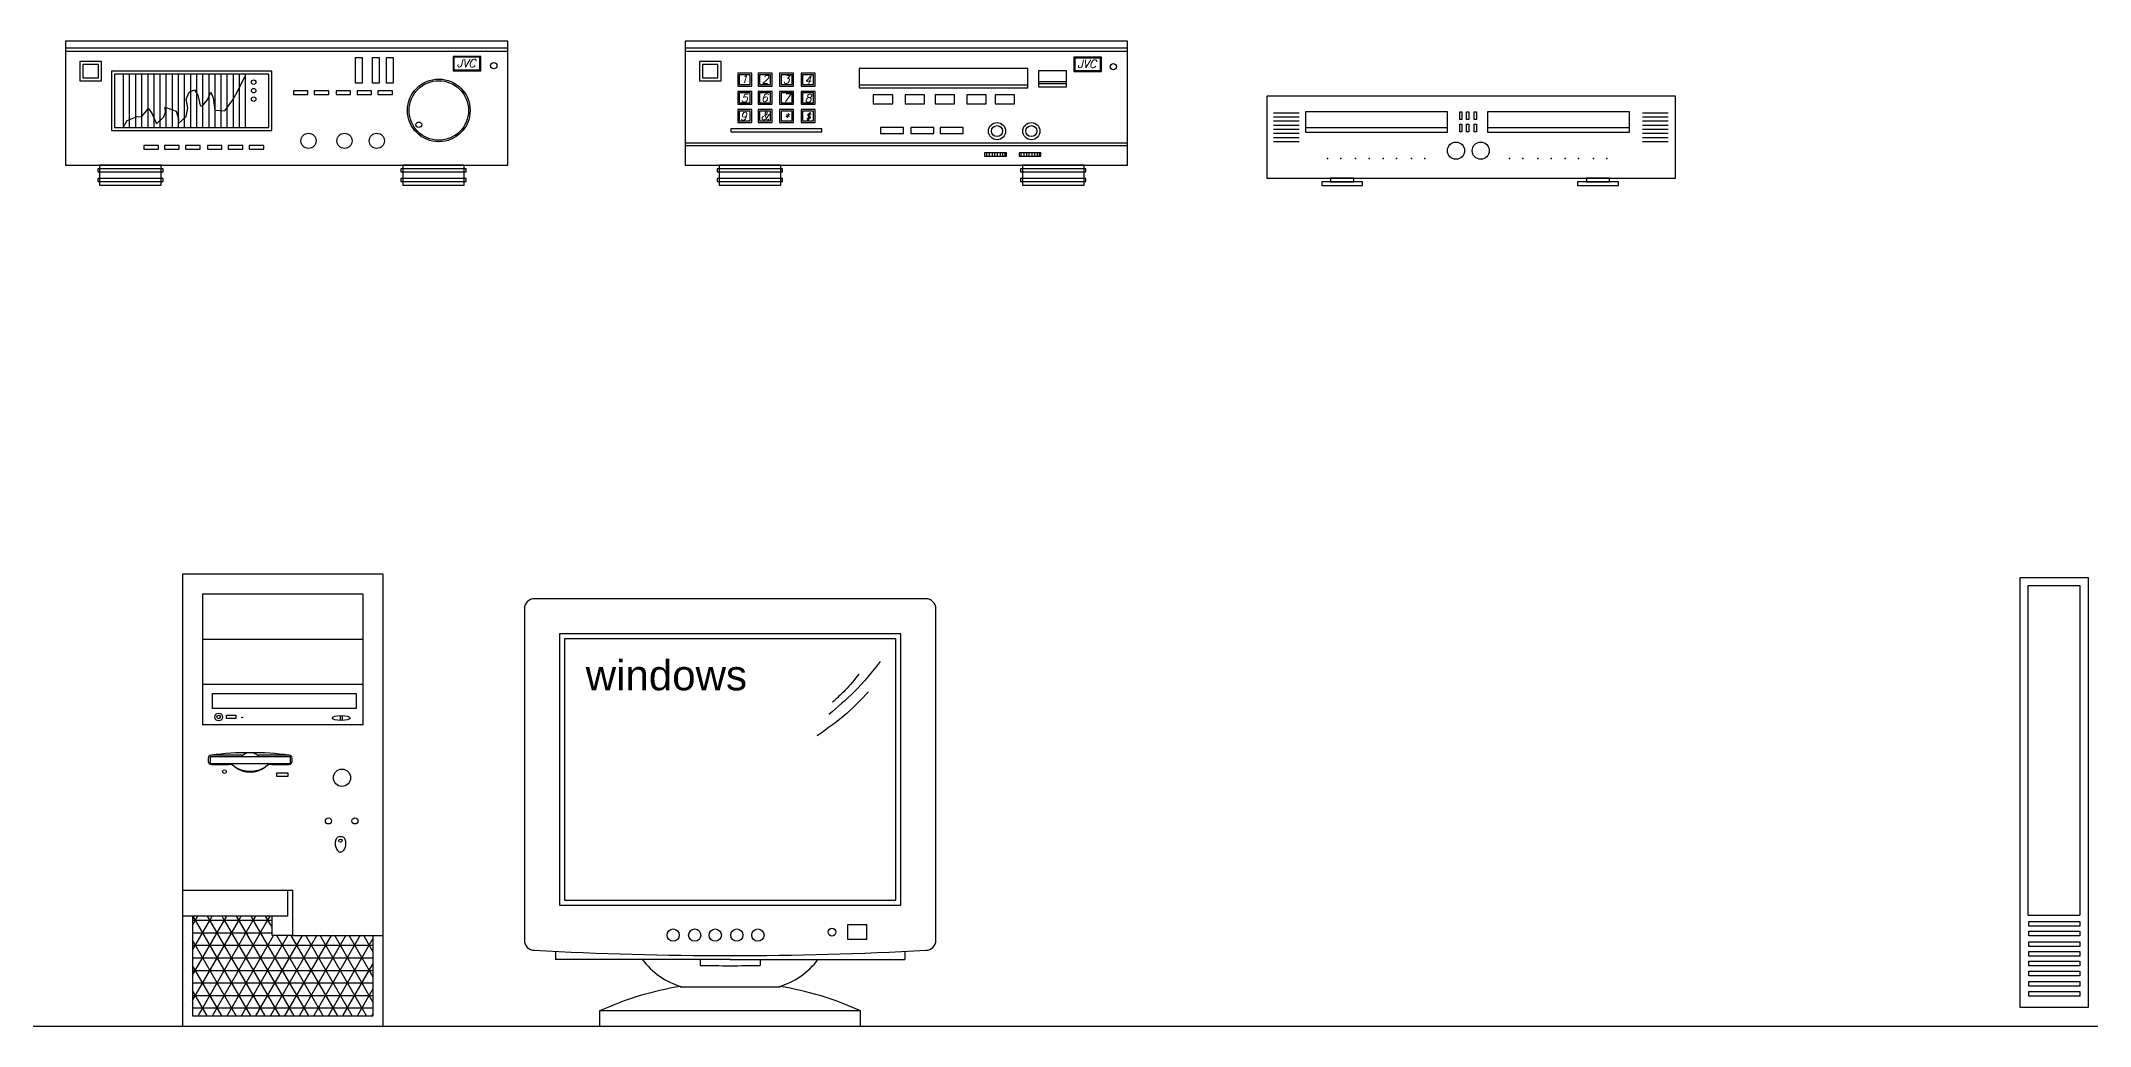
# Model space of a CAD drawing. Header units: millimetres. Extents: x 4513 to 24862, y 3359 to 11488.
# Drawn here: x 20847 to 22888, y 8380 to 9361 of the extents above; entities that cross this region are included whole.
import ezdxf

# ---------------------------------------------------------------- set-up
doc = ezdxf.new("R2010")
doc.units = ezdxf.units.MM
doc.layers.add('dwgmodels.com', color=169, linetype='Continuous')
doc.styles.add('SCRIPTC', font='scriptc_.ttf')
doc.styles.get("Standard").update_dxf_attribs({"font": 'arial.ttf'})

msp = doc.modelspace()

# ---------------------------------------------------------------- hatches: boundary and pattern name
h = msp.add_hatch()
h.set_pattern_fill('NET3', color=256, scale=100, style=0)
h.set_pattern_definition([(0, (-39909.736, 4160.657), (0, 12.5), []), (60, (-39909.736, 4160.657), (-10.8253175, 6.25), []), (120, (-39909.736, 4160.657), (-10.8253175, -6.25), [])])
edge = h.paths.add_edge_path()
edge.add_line((20998.3, 8489.7), (21077.2, 8489.7))
edge.add_line((21077.2, 8489.7), (21077.2, 8470.2))
edge.add_line((21077.2, 8470.2), (21177.9, 8470.2))
edge.add_line((20997.9, 8489.7), (20997.9, 8390.2))
edge.add_line((20997.9, 8390.2), (21177.9, 8390.2))
edge.add_line((21177.9, 8390.2), (21177.9, 8470.2))

# ---------------------------------------------------------------- linework, layer by layer
for p, q in [((20871.3, 9360.9), (20871.3, 9237.3)), ((21311.9, 9360.9), (20871.3, 9360.9)), ((20871.3, 9354.1), (21312.1, 9354.1)), ((20871.3, 9350.8), (21312.1, 9350.8)), ((21311.9, 9237.3), (21311.9, 9360.9)), ((21488.5, 9354.1), (21929.3, 9354.1)), ((21488.5, 9350.8), (21929.3, 9350.8)), ((21929.1, 9360.9), (21488.6, 9360.9)), ((21488.6, 9360.9), (21488.6, 9237.3)), ((21929.1, 9237.3), (21929.1, 9360.9)), ((20907.1, 9340.6), (20885.5, 9340.6)), ((20885.5, 9340.6), (20885.5, 9321.2)), ((20904.1, 9337.6), (20888.6, 9337.6)), ((20888.6, 9337.6), (20888.6, 9324.3)), ((20904.1, 9324.3), (20904.1, 9337.6)), ((20907.1, 9321.2), (20907.1, 9340.6)), ((20917, 9330.8), (20917, 9271.7)), ((21076.9, 9330.8), (20917, 9330.8)), ((21076.9, 9271.7), (21076.9, 9330.8)), ((21160.1, 9344.6), (21166.7, 9344.6)), ((21160.1, 9319.1), (21160.1, 9344.6)), ((21166.7, 9344.6), (21166.7, 9319.1)), ((21177.1, 9344.6), (21183.7, 9344.6)), ((21177.1, 9319.1), (21177.1, 9344.6)), ((21183.7, 9344.6), (21183.7, 9319.1)), ((21191.2, 9344.6), (21197.8, 9344.6)), ((21191.2, 9319.1), (21191.2, 9344.6)), ((21197.8, 9344.6), (21197.8, 9319.1)), ((21285, 9345.4), (21257.5, 9345.4)), ((21257.5, 9345.4), (21257.5, 9331.3)), ((21257.5, 9331.3), (21285, 9331.3)), ((21283.9, 9344.7), (21258.3, 9344.7)), ((21258.3, 9344.7), (21258.3, 9332.2)), ((21258.3, 9332.2), (21283.9, 9332.2)), ((21283.9, 9332.2), (21283.9, 9344.7)), ((21285, 9331.3), (21285, 9345.4)), ((21524.4, 9340.6), (21502.8, 9340.6)), ((21502.8, 9340.6), (21502.8, 9321.2)), ((21521.3, 9337.6), (21505.8, 9337.6)), ((21505.8, 9337.6), (21505.8, 9324.3)), ((21521.3, 9324.3), (21521.3, 9337.6)), ((21524.4, 9321.2), (21524.4, 9340.6)), ((21554.9, 9329), (21541, 9329)), ((21541, 9329), (21541, 9316.1)), ((21554.9, 9316.1), (21554.9, 9329)), ((21575.2, 9329), (21561.3, 9329)), ((21561.3, 9329), (21561.3, 9316.1)), ((21575.2, 9316.1), (21575.2, 9329)), ((21596.6, 9329), (21582.7, 9329)), ((21582.7, 9329), (21582.7, 9316.1)), ((21596.6, 9316.1), (21596.6, 9329)), ((21618, 9329), (21604.1, 9329)), ((21604.1, 9329), (21604.1, 9316.1)), ((21618, 9316.1), (21618, 9329)), ((21830, 9333.4), (21661.9, 9333.4)), ((21661.9, 9333.4), (21661.9, 9314.2)), ((21830, 9314.2), (21830, 9333.4)), ((21868.5, 9331.3), (21840.7, 9331.3)), ((21840.7, 9331.3), (21840.7, 9315.2)), ((21868.5, 9315.2), (21868.5, 9331.3)), ((21903.3, 9344.7), (21875.7, 9344.7)), ((21875.7, 9344.7), (21875.7, 9330.6)), ((21875.7, 9330.6), (21903.3, 9330.6)), ((21902.2, 9344), (21876.6, 9344)), ((21876.6, 9344), (21876.6, 9331.5)), ((21876.6, 9331.5), (21902.2, 9331.5)), ((21902.2, 9331.5), (21902.2, 9344)), ((21903.3, 9330.6), (21903.3, 9344.7)), ((20885.5, 9321.2), (20907.1, 9321.2)), ((20888.6, 9324.3), (20904.1, 9324.3)), ((20920.1, 9327.8), (20920.1, 9274.7)), ((21073.9, 9327.8), (20920.1, 9327.8)), ((20928.8, 9327.8), (20928.8, 9274.7)), ((20934.9, 9327.8), (20934.9, 9274.7)), ((20941, 9327.8), (20941, 9274.7)), ((20947.1, 9327.8), (20947.1, 9274.7)), ((20953.2, 9327.8), (20953.2, 9274.7)), ((20959.2, 9327.8), (20959.2, 9274.7)), ((20965.3, 9327.8), (20965.3, 9274.7)), ((20971.4, 9327.8), (20971.4, 9274.7)), ((20977.5, 9327.8), (20977.5, 9274.7)), ((20983.6, 9327.8), (20983.6, 9274.7)), ((20989.6, 9327.8), (20989.6, 9274.7)), ((20991.4, 9303), (20994.5, 9310.1)), ((20994.5, 9310.1), (20999.8, 9312.4)), ((20995.7, 9327.8), (20995.7, 9274.7)), ((20999.8, 9312.4), (21003.3, 9307)), ((21001.8, 9327.8), (21001.8, 9274.7)), ((21007.9, 9327.8), (21007.9, 9274.7)), ((21012.7, 9302.2), (21016.2, 9310.1)), ((21014, 9327.8), (21014, 9274.7)), ((21016.2, 9310.1), (21018.4, 9304.4)), ((21020, 9327.8), (21020, 9274.7)), ((21026.1, 9327.8), (21026.1, 9274.7)), ((21032.2, 9327.8), (21032.2, 9274.7)), ((21038, 9302.2), (21042.8, 9310.6)), ((21038.3, 9327.8), (21038.3, 9274.7)), ((21042.8, 9310.6), (21049.9, 9325.7)), ((21044.4, 9327.8), (21044.4, 9274.7)), ((21050.4, 9327.8), (21050.4, 9274.7)), ((21073.9, 9274.7), (21073.9, 9327.8)), ((21112.8, 9311.2), (21098.3, 9311.2)), ((21098.3, 9311.2), (21098.3, 9307.6)), ((21098.3, 9307.6), (21112.8, 9307.6)), ((21112.8, 9307.6), (21112.8, 9311.2)), ((21133.6, 9311.2), (21119.1, 9311.2)), ((21119.1, 9311.2), (21119.1, 9307.6)), ((21119.1, 9307.6), (21133.6, 9307.6)), ((21133.6, 9307.6), (21133.6, 9311.2)), ((21155.3, 9311.2), (21140.8, 9311.2)), ((21140.8, 9311.2), (21140.8, 9307.6)), ((21140.8, 9307.6), (21155.3, 9307.6)), ((21155.3, 9307.6), (21155.3, 9311.2)), ((21166.7, 9319.1), (21160.1, 9319.1)), ((21176.2, 9311.2), (21161.7, 9311.2)), ((21161.7, 9311.2), (21161.7, 9307.6)), ((21161.7, 9307.6), (21176.2, 9307.6)), ((21176.2, 9307.6), (21176.2, 9311.2)), ((21183.7, 9319.1), (21177.1, 9319.1)), ((21197, 9311.2), (21182.5, 9311.2)), ((21182.5, 9311.2), (21182.5, 9307.6)), ((21182.5, 9307.6), (21197, 9307.6)), ((21197.8, 9319.1), (21191.2, 9319.1)), ((21197, 9307.6), (21197, 9311.2)), ((21502.8, 9321.2), (21524.4, 9321.2)), ((21505.8, 9324.3), (21521.3, 9324.3)), ((21541, 9316.1), (21554.9, 9316.1)), ((21554.9, 9310.8), (21541, 9310.8)), ((21541, 9310.8), (21541, 9298)), ((21553.4, 9327.4), (21542.5, 9327.4)), ((21542.5, 9327.4), (21542.5, 9317.7)), ((21542.5, 9317.7), (21553.4, 9317.7)), ((21553.4, 9309.3), (21542.5, 9309.3)), ((21542.5, 9309.3), (21542.5, 9299.5)), ((21553.4, 9317.7), (21553.4, 9327.4)), ((21553.4, 9299.5), (21553.4, 9309.3)), ((21554.9, 9298), (21554.9, 9310.8)), ((21561.3, 9316.1), (21575.2, 9316.1)), ((21575.2, 9310.8), (21561.3, 9310.8)), ((21561.3, 9310.8), (21561.3, 9298)), ((21573.7, 9327.4), (21562.8, 9327.4)), ((21562.8, 9327.4), (21562.8, 9317.7)), ((21562.8, 9317.7), (21573.7, 9317.7)), ((21573.7, 9309.3), (21562.8, 9309.3)), ((21562.8, 9309.3), (21562.8, 9299.5)), ((21573.7, 9317.7), (21573.7, 9327.4)), ((21573.7, 9299.5), (21573.7, 9309.3)), ((21575.2, 9298), (21575.2, 9310.8)), ((21582.7, 9316.1), (21596.6, 9316.1)), ((21582.7, 9310.8), (21582.7, 9298)), ((21596.6, 9310.8), (21582.7, 9310.8)), ((21595.1, 9327.4), (21584.2, 9327.4)), ((21584.2, 9327.4), (21584.2, 9317.7)), ((21584.2, 9317.7), (21595.1, 9317.7)), ((21584.2, 9309.3), (21584.2, 9299.5)), ((21595.1, 9309.3), (21584.2, 9309.3)), ((21595.1, 9317.7), (21595.1, 9327.4)), ((21595.1, 9299.5), (21595.1, 9309.3)), ((21596.6, 9298), (21596.6, 9310.8)), ((21604.1, 9316.1), (21618, 9316.1)), ((21618, 9310.8), (21604.1, 9310.8)), ((21604.1, 9310.8), (21604.1, 9298)), ((21616.5, 9327.4), (21605.6, 9327.4)), ((21605.6, 9327.4), (21605.6, 9317.7)), ((21605.6, 9317.7), (21616.5, 9317.7)), ((21616.5, 9309.3), (21605.6, 9309.3)), ((21605.6, 9309.3), (21605.6, 9299.5)), ((21616.5, 9317.7), (21616.5, 9327.4)), ((21616.5, 9299.5), (21616.5, 9309.3)), ((21618, 9298), (21618, 9310.8)), ((21661.9, 9317.4), (21830, 9317.4)), ((21661.9, 9314.2), (21830, 9314.2)), ((21840.7, 9320.6), (21868.5, 9320.6)), ((21840.7, 9318.5), (21868.5, 9318.5)), ((21840.7, 9315.2), (21868.5, 9315.2)), ((20947, 9285.3), (20954.1, 9293.7)), ((20954.1, 9293.7), (20957.6, 9288.4)), ((20957.6, 9288.4), (20962.1, 9278.6)), ((20969.2, 9285.3), (20971, 9290.2)), ((20971, 9290.2), (20970.5, 9295.1)), ((20970.5, 9295.1), (20981.6, 9291.1)), ((20981.6, 9291.1), (20983.8, 9283.5)), ((20993.1, 9294.2), (20991.4, 9303)), ((20991.4, 9285.7), (20993.1, 9294.2)), ((21003.3, 9307), (21005.6, 9296.8)), ((21005.6, 9296.8), (21007.3, 9295.9)), ((21007.3, 9295.9), (21012.7, 9302.2)), ((21018.4, 9304.4), (21020.2, 9292)), ((21020.2, 9292), (21030, 9291.5)), ((21030, 9291.5), (21038, 9302.2)), ((21541, 9298), (21554.9, 9298)), ((21554.9, 9292.6), (21541, 9292.6)), ((21541, 9292.6), (21541, 9279.8)), ((21542.5, 9299.5), (21553.4, 9299.5)), ((21553.4, 9291.1), (21542.5, 9291.1)), ((21542.5, 9291.1), (21542.5, 9281.3)), ((21553.4, 9281.3), (21553.4, 9291.1)), ((21554.9, 9279.8), (21554.9, 9292.6)), ((21561.3, 9298), (21575.2, 9298)), ((21575.2, 9292.6), (21561.3, 9292.6)), ((21561.3, 9292.6), (21561.3, 9279.8)), ((21562.8, 9299.5), (21573.7, 9299.5)), ((21573.7, 9291.1), (21562.8, 9291.1)), ((21562.8, 9291.1), (21562.8, 9281.3)), ((21573.7, 9281.3), (21573.7, 9291.1)), ((21575.2, 9279.8), (21575.2, 9292.6)), ((21582.7, 9298), (21596.6, 9298)), ((21582.7, 9292.6), (21582.7, 9279.8)), ((21596.6, 9292.6), (21582.7, 9292.6)), ((21584.2, 9299.5), (21595.1, 9299.5)), ((21584.2, 9291.1), (21584.2, 9281.3)), ((21595.1, 9291.1), (21584.2, 9291.1)), ((21595.1, 9281.3), (21595.1, 9291.1)), ((21596.6, 9279.8), (21596.6, 9292.6)), ((21604.1, 9298), (21618, 9298)), ((21618, 9292.6), (21604.1, 9292.6)), ((21604.1, 9292.6), (21604.1, 9279.8)), ((21605.6, 9299.5), (21616.5, 9299.5)), ((21616.5, 9291.1), (21605.6, 9291.1)), ((21605.6, 9291.1), (21605.6, 9281.3)), ((21616.5, 9281.3), (21616.5, 9291.1)), ((21618, 9279.8), (21618, 9292.6)), ((21695.3, 9307.3), (21676, 9307.3)), ((21676, 9307.3), (21676, 9298.5)), ((21676, 9298.5), (21695.3, 9298.5)), ((21695.3, 9298.5), (21695.3, 9307.3)), ((21727, 9307.3), (21707.6, 9307.3)), ((21707.6, 9307.3), (21707.6, 9298.5)), ((21707.6, 9298.5), (21727, 9298.5)), ((21727, 9298.5), (21727, 9307.3)), ((21756.9, 9307.3), (21737.5, 9307.3)), ((21737.5, 9307.3), (21737.5, 9298.5)), ((21737.5, 9298.5), (21756.9, 9298.5)), ((21756.9, 9298.5), (21756.9, 9307.3)), ((21788.6, 9307.3), (21769.2, 9307.3)), ((21769.2, 9307.3), (21769.2, 9298.5)), ((21769.2, 9298.5), (21788.6, 9298.5)), ((21788.6, 9298.5), (21788.6, 9307.3)), ((21816.7, 9307.3), (21797.4, 9307.3)), ((21797.4, 9307.3), (21797.4, 9298.5)), ((21797.4, 9298.5), (21816.7, 9298.5)), ((21816.7, 9298.5), (21816.7, 9307.3)), ((22074.5, 9289.5), (22100.1, 9289.5)), ((22442.1, 9289.5), (22467.7, 9289.5)), ((20917, 9271.7), (21076.9, 9271.7)), ((20920.1, 9274.7), (21073.9, 9274.7)), ((20928.8, 9274.7), (20932.8, 9281.8)), ((20932.8, 9281.8), (20942.6, 9285.7)), ((20942.6, 9285.7), (20947, 9285.3)), ((20962.1, 9278.6), (20969.2, 9285.3)), ((20983.4, 9278.6), (20991.4, 9285.7)), ((20983.8, 9283.5), (20983.4, 9278.6)), ((21534.1, 9273.6), (21534.1, 9270.5)), ((21624.8, 9273.6), (21534.1, 9273.6)), ((21534.1, 9270.5), (21624.8, 9270.5)), ((21541, 9279.8), (21554.9, 9279.8)), ((21542.5, 9281.3), (21553.4, 9281.3)), ((21561.3, 9279.8), (21575.2, 9279.8)), ((21562.8, 9281.3), (21573.7, 9281.3)), ((21582.7, 9279.8), (21596.6, 9279.8)), ((21584.2, 9281.3), (21595.1, 9281.3)), ((21604.1, 9279.8), (21618, 9279.8)), ((21605.6, 9281.3), (21616.5, 9281.3)), ((21624.8, 9270.5), (21624.8, 9273.6)), ((21706.2, 9274.9), (21683.3, 9274.9)), ((21683.3, 9274.9), (21683.3, 9268.9)), ((21683.3, 9268.9), (21706.2, 9268.9)), ((21706.2, 9268.9), (21706.2, 9274.9)), ((21736.4, 9274.9), (21713.5, 9274.9)), ((21713.5, 9274.9), (21713.5, 9268.9)), ((21713.5, 9268.9), (21736.4, 9268.9)), ((21736.4, 9268.9), (21736.4, 9274.9)), ((21765.4, 9274.9), (21742.5, 9274.9)), ((21742.5, 9274.9), (21742.5, 9268.9)), ((21742.5, 9268.9), (21765.4, 9268.9)), ((21765.4, 9268.9), (21765.4, 9274.9)), ((22074.5, 9285.4), (22100.1, 9285.4)), ((22074.5, 9281.3), (22100.1, 9281.3)), ((22074.5, 9277.2), (22100.1, 9277.2)), ((22074.5, 9273.2), (22100.1, 9273.2)), ((22074.5, 9269.1), (22100.1, 9269.1)), ((22106.8, 9274.7), (22247.7, 9274.7)), ((22288.1, 9274.7), (22429, 9274.7)), ((22442.1, 9285.4), (22467.7, 9285.4)), ((22442.1, 9281.3), (22467.7, 9281.3)), ((22442.1, 9277.2), (22467.7, 9277.2)), ((22442.1, 9273.2), (22467.7, 9273.2)), ((22442.1, 9269.1), (22467.7, 9269.1)), ((20963.8, 9256.9), (20949.3, 9256.9)), ((20949.3, 9256.9), (20949.3, 9253.3)), ((20949.3, 9253.3), (20963.8, 9253.3)), ((20963.8, 9253.3), (20963.8, 9256.9)), ((20984.6, 9256.9), (20970.1, 9256.9)), ((20970.1, 9256.9), (20970.1, 9253.3)), ((20970.1, 9253.3), (20984.6, 9253.3)), ((20984.6, 9253.3), (20984.6, 9256.9)), ((21005.5, 9256.9), (20991, 9256.9)), ((20991, 9256.9), (20991, 9253.3)), ((20991, 9253.3), (21005.5, 9253.3)), ((21005.5, 9253.3), (21005.5, 9256.9)), ((21027.2, 9256.9), (21012.7, 9256.9)), ((21012.7, 9256.9), (21012.7, 9253.3)), ((21012.7, 9253.3), (21027.2, 9253.3)), ((21027.2, 9253.3), (21027.2, 9256.9)), ((21048, 9256.9), (21033.5, 9256.9)), ((21033.5, 9256.9), (21033.5, 9253.3)), ((21033.5, 9253.3), (21048, 9253.3)), ((21048, 9253.3), (21048, 9256.9)), ((21068.9, 9256.9), (21054.4, 9256.9)), ((21054.4, 9256.9), (21054.4, 9253.3)), ((21054.4, 9253.3), (21068.9, 9253.3)), ((21068.9, 9253.3), (21068.9, 9256.9)), ((21488.3, 9259.4), (21929, 9259.4)), ((21488.3, 9257), (21929, 9257)), ((21808.6, 9249.5), (21786.9, 9249.5)), ((21786.9, 9249.5), (21786.9, 9246.3)), ((21786.9, 9246.3), (21808.6, 9246.3)), ((21788.7, 9249.5), (21788.7, 9246.3)), ((21791.5, 9249.5), (21791.5, 9246.3)), ((21794.3, 9249.5), (21794.3, 9246.3)), ((21796.7, 9249.5), (21796.7, 9246.3)), ((21799.5, 9249.5), (21799.5, 9246.3)), ((21802.3, 9249.5), (21802.3, 9246.3)), ((21804.8, 9249.5), (21804.8, 9246.3)), ((21806.9, 9249.5), (21806.9, 9246.3)), ((21808.6, 9246.3), (21808.6, 9249.5)), ((21842.9, 9249.5), (21821.2, 9249.5)), ((21821.2, 9249.5), (21821.2, 9246.3)), ((21821.2, 9246.3), (21842.9, 9246.3)), ((21823, 9249.5), (21823, 9246.3)), ((21825.8, 9249.5), (21825.8, 9246.3)), ((21828.6, 9249.5), (21828.6, 9246.3)), ((21831, 9249.5), (21831, 9246.3)), ((21833.8, 9249.5), (21833.8, 9246.3)), ((21836.6, 9249.5), (21836.6, 9246.3)), ((21839.1, 9249.5), (21839.1, 9246.3)), ((21841.2, 9249.5), (21841.2, 9246.3)), ((21842.9, 9246.3), (21842.9, 9249.5)), ((22074.5, 9265), (22100.1, 9265)), ((22074.5, 9261), (22100.1, 9261)), ((22442.1, 9265), (22467.7, 9265)), ((22442.1, 9261), (22467.7, 9261)), ((20871.3, 9237.3), (21311.9, 9237.3)), ((20903.4, 9233.5), (20903.4, 9230.7)), ((20968.5, 9233.5), (20903.4, 9233.5)), ((20903.4, 9230.7), (20968.5, 9230.7)), ((20966.6, 9237.3), (20905.3, 9237.3)), ((20905.3, 9237.3), (20905.3, 9217.5)), ((20966.6, 9217.5), (20966.6, 9237.3)), ((20968.5, 9230.7), (20968.5, 9233.5)), ((21270.5, 9233.5), (21205.4, 9233.5)), ((21205.4, 9233.5), (21205.4, 9230.7)), ((21205.4, 9230.7), (21270.5, 9230.7)), ((21268.6, 9237.3), (21207.3, 9237.3)), ((21207.3, 9237.3), (21207.3, 9217.5)), ((21268.6, 9217.5), (21268.6, 9237.3)), ((21270.5, 9230.7), (21270.5, 9233.5)), ((21488.6, 9237.3), (21929.1, 9237.3)), ((21585.7, 9233.5), (21520.6, 9233.5)), ((21520.6, 9233.5), (21520.6, 9230.7)), ((21520.6, 9230.7), (21585.7, 9230.7)), ((21522.5, 9237.3), (21522.5, 9217.5)), ((21583.9, 9237.3), (21522.5, 9237.3)), ((21583.9, 9217.5), (21583.9, 9237.3)), ((21585.7, 9230.7), (21585.7, 9233.5)), ((21887.8, 9233.5), (21822.6, 9233.5)), ((21822.6, 9233.5), (21822.6, 9230.7)), ((21822.6, 9230.7), (21887.8, 9230.7)), ((21824.5, 9237.3), (21824.5, 9217.5)), ((21885.9, 9237.3), (21824.5, 9237.3)), ((21885.9, 9217.5), (21885.9, 9237.3)), ((21887.8, 9230.7), (21887.8, 9233.5)), ((20903.4, 9224.1), (20903.4, 9221.2)), ((20968.5, 9224.1), (20903.4, 9224.1)), ((20903.4, 9221.2), (20968.5, 9221.2)), ((20905.3, 9217.5), (20966.6, 9217.5)), ((20968.5, 9221.2), (20968.5, 9224.1)), ((21270.5, 9224.1), (21205.4, 9224.1)), ((21205.4, 9224.1), (21205.4, 9221.2)), ((21205.4, 9221.2), (21270.5, 9221.2)), ((21207.3, 9217.5), (21268.6, 9217.5)), ((21270.5, 9221.2), (21270.5, 9224.1)), ((21585.7, 9224.1), (21520.6, 9224.1)), ((21520.6, 9224.1), (21520.6, 9221.2)), ((21520.6, 9221.2), (21585.7, 9221.2)), ((21522.5, 9217.5), (21583.9, 9217.5)), ((21585.7, 9221.2), (21585.7, 9224.1)), ((21887.8, 9224.1), (21822.6, 9224.1)), ((21822.6, 9224.1), (21822.6, 9221.2)), ((21822.6, 9221.2), (21887.8, 9221.2)), ((21824.5, 9217.5), (21885.9, 9217.5)), ((21887.8, 9221.2), (21887.8, 9224.1)), ((22818.4, 8398.5), (22818.4, 8826.8)), ((22818.4, 8826.8), (22886.1, 8826.8)), ((22826.5, 8818.7), (22878, 8818.7)), ((22826.5, 8490.7), (22826.5, 8818.7)), ((22878, 8818.7), (22878, 8490.7)), ((22886.1, 8826.8), (22886.1, 8398.5)), ((21167.9, 8810.2), (21007.9, 8810.2)), ((21007.9, 8810.2), (21007.9, 8680.2)), ((21167.9, 8680.2), (21167.9, 8810.2)), ((21167.9, 8765.2), (21007.9, 8765.2)), ((21167.9, 8720.2), (21007.9, 8720.2)), ((21167.9, 8680.2), (21007.9, 8680.2)), ((21145, 8689.3), (21145, 8684.5)), ((21147, 8689.3), (21147, 8684.5)), ((21013.5, 8646.9), (21013.5, 8643.7)), ((21047, 8649.9), (21016.5, 8649.9)), ((21016.5, 8640.7), (21033.6, 8640.7)), ((21094.1, 8649.9), (21063.5, 8649.9)), ((21076.9, 8640.7), (21094.1, 8640.7)), ((21097.1, 8643.7), (21097.1, 8646.9)), ((21097.9, 8515.2), (20987.9, 8515.2)), ((21092.6, 8515.2), (21092.6, 8489.7)), ((21097.9, 8470.2), (21097.9, 8515.2)), ((21092.6, 8489.7), (20987.9, 8489.7)), ((21077.2, 8470.2), (21077.2, 8489.7)), ((22826.5, 8490.7), (22878, 8490.7)), ((22827.1, 8479.7), (22827.1, 8484.4)), ((22827.1, 8484.4), (22878, 8484.4)), ((22878, 8479.7), (22827.1, 8479.7)), ((22827.1, 8470), (22827.1, 8474.7)), ((22827.1, 8474.7), (22878, 8474.7)), ((22878, 8484.4), (22878, 8479.7)), ((22878, 8474.7), (22878, 8470)), ((21097.9, 8470.2), (21077.2, 8470.2)), ((21097.9, 8470.2), (21187.9, 8470.2)), ((21359.5, 8454.6), (21359.5, 8446.6)), ((21707.3, 8454.6), (21707.3, 8446.6)), ((22878, 8470), (22827.1, 8470)), ((22827.1, 8459.5), (22827.1, 8464.2)), ((22827.1, 8464.2), (22878, 8464.2)), ((22878, 8459.5), (22827.1, 8459.5)), ((22827.1, 8449.8), (22827.1, 8454.5)), ((22827.1, 8454.5), (22878, 8454.5)), ((22878, 8464.2), (22878, 8459.5)), ((22878, 8454.5), (22878, 8449.8)), ((21533.4, 8446.6), (21359.5, 8446.6)), ((21503.4, 8446.6), (21503.4, 8440.4)), ((21533.4, 8446.6), (21707.3, 8446.6)), ((21563.4, 8446.6), (21563.4, 8440.4)), ((22878, 8449.8), (22827.1, 8449.8)), ((22827.1, 8440), (22827.1, 8444.7)), ((22827.1, 8444.7), (22878, 8444.7)), ((22878, 8440), (22827.1, 8440)), ((22827.1, 8430.3), (22827.1, 8435)), ((22827.1, 8435), (22878, 8435)), ((22878, 8430.3), (22827.1, 8430.3)), ((22878, 8444.7), (22878, 8440)), ((22878, 8435), (22878, 8430.3)), ((21483.7, 8419.4), (21583.1, 8419.4)), ((22827.1, 8419.8), (22827.1, 8424.5)), ((22827.1, 8424.5), (22878, 8424.5)), ((22878, 8419.8), (22827.1, 8419.8)), ((22827.1, 8410.1), (22827.1, 8414.7)), ((22827.1, 8414.7), (22878, 8414.7)), ((22878, 8410.1), (22827.1, 8410.1)), ((22878, 8424.5), (22878, 8419.8)), ((22878, 8414.7), (22878, 8410.1)), ((22886.1, 8398.5), (22818.4, 8398.5))]:
    msp.add_line(p, q)
for points in [[(22068, 9224.5), (22475.1, 9224.5), (22475.1, 9306), (22068, 9306)], [(22106.8, 9290.9), (22247.7, 9290.9), (22247.7, 9269.7), (22106.8, 9269.7)], [(22260.2, 9290.5), (22262.4, 9290.5), (22262.4, 9282.8), (22260.2, 9282.8)], [(22267, 9290.5), (22269.2, 9290.5), (22269.2, 9282.8), (22267, 9282.8)], [(22274.7, 9290.5), (22276.9, 9290.5), (22276.9, 9282.8), (22274.7, 9282.8)], [(22288.1, 9290.9), (22429, 9290.9), (22429, 9269.7), (22288.1, 9269.7)], [(22260.2, 9278.1), (22262.4, 9278.1), (22262.4, 9270.5), (22260.2, 9270.5)], [(22267, 9278.1), (22269.2, 9278.1), (22269.2, 9270.5), (22267, 9270.5)], [(22274.7, 9278.1), (22276.9, 9278.1), (22276.9, 9270.5), (22274.7, 9270.5)], [(22122.7, 9217.2), (22163.4, 9217.2), (22163.4, 9220.7), (22122.7, 9220.7)], [(22131.5, 9220.7), (22154.6, 9220.7), (22154.6, 9224.5), (22131.5, 9224.5)], [(22377.5, 9217.2), (22418.2, 9217.2), (22418.2, 9220.7), (22377.5, 9220.7)], [(22386.4, 9220.7), (22409.4, 9220.7), (22409.4, 9224.5), (22386.4, 9224.5)], [(20987.9, 8380.2), (21187.9, 8380.2), (21187.9, 8830.2), (20987.9, 8830.2)], [(21363.4, 8500.6), (21703.4, 8500.6), (21703.4, 8770.6), (21363.4, 8770.6)], [(21368.4, 8505.6), (21698.4, 8505.6), (21698.4, 8765.6), (21368.4, 8765.6)], [(21017.7, 8711.3), (21161, 8711.3), (21161, 8696.5), (21017.7, 8696.5)], [(21031.6, 8689.8), (21041.1, 8689.8), (21041.1, 8686.4), (21031.6, 8686.4)], [(21015.9, 8648.5), (21095.2, 8648.5), (21095.2, 8641.4), (21015.9, 8641.4)], [(21092.8, 8628.6), (21081.8, 8628.6), (21081.8, 8632.3), (21092.8, 8632.3)], [(21669.7, 8480.9), (21650.4, 8480.9), (21650.4, 8466.7), (21669.7, 8466.7)], [(21403.4, 8380.2), (21663.4, 8380.2), (21663.4, 8395.2), (21403.4, 8395.2)]]:
    msp.add_lwpolyline(points, close=True)
msp.add_lwpolyline([(21728.4, 8455.6, 0.414214), (21738.4, 8465.6), (21738.4, 8795.6, 0.414214), (21728.4, 8805.6), (21338.4, 8805.6, 0.414214), (21328.4, 8795.6), (21328.4, 8465.6, 0.414214), (21338.4, 8455.6)], format="xyb")
msp.add_lwpolyline([(20997.9, 8489.7), (20997.9, 8390.2), (21177.9, 8390.2), (21177.9, 8470.2)])
for centre, radius in [((21297.9, 9336.4), 3.21), ((21915.1, 9335.4), 3.21), ((21058.8, 9319.9), 2.22), ((21058.8, 9311.5), 2.22), ((21243.2, 9291.8), 31.2), ((21243.2, 9291.8), 29.6), ((21058.8, 9303), 2.22), ((21113.4, 9261.6), 7.55), ((21149.3, 9261.6), 7.55), ((21181.4, 9261.6), 7.55), ((21223.3, 9277.6), 2.83), ((21799.3, 9271.2), 8.55), ((21799.3, 9271.2), 5.51), ((21833.5, 9271.2), 8.55), ((21833.5, 9271.2), 5.51), ((22256.4, 9251.7), 8.53), ((22281.1, 9251.7), 8.53), ((21023.9, 8687.9), 3.82), ((21023.9, 8687.9), 1.82), ((21047.3, 8687.4), 0.478), ((21029.7, 8633.5), 1.84), ((21146.7, 8627.4), 8.57), ((21133.3, 8584.5), 3.06), ((21159.6, 8584.5), 3.06), ((21145.2, 8564.8), 1.57), ((21476.6, 8470.8), 6.08), ((21498.1, 8470.8), 6.08), ((21518.6, 8470.8), 6.08), ((21540.1, 8470.8), 6.08), ((21561.1, 8470.8), 6.08), ((21634.8, 8473.7), 3.89)]:
    msp.add_circle(centre, radius)
for centre, radius, start, end in [((21016.5, 8646.9), 3, 90, 180), ((21016.5, 8643.7), 3, 180, 270), ((21055.3, 8350.7), 301.7, 82.619, 97.381), ((21033.6, 8630.7), 10, 50.217, 90), ((21055.3, 8656.7), 23.8, 230.217, 309.783), ((21055.3, 8663.1), 29.1, 238.3678, 301.6322), ((21047, 8652.9), 3, 270, 303.7468), ((21055.3, 8640.5), 11.8, 56.2532, 123.7468), ((21063.5, 8652.9), 3, 236.2532, 270), ((21076.9, 8630.7), 10, 90, 129.783), ((21094.1, 8646.9), 3, 0, 90), ((21094.1, 8643.7), 3, 270, 0), ((21533.4, 12015.5), 3565.2, 266.8646, 273.1354), ((21506.3, 8491.8), 75.5, 216.7194, 253.4306), ((21533.4, 12015.5), 3575.2, 269.5192, 270.4808), ((21560.6, 8491.8), 75.5, 286.5694, 323.2806), ((21533.4, 8111.7), 311.9, 99.1208, 114.6344), ((21533.4, 8111.7), 311.9, 65.3656, 80.8792)]:
    msp.add_arc(centre, radius, start, end)
msp.add_ellipse((21145.9, 8686.9), major_axis=(-9.07, 0), ratio=0.262981)
for points in [[(21682.9, 8743.1), (21657.3, 8713.2), (21631.6, 8690.4)], [(21661.6, 8730.5), (21648.1, 8714.6), (21635.3, 8702.7)], [(21671.1, 8713), (21649.6, 8691.5), (21620.2, 8669.3)], [(21145.2, 8568.8), (21142.5, 8568.3), (21140.8, 8566.2), (21140, 8562.4), (21142.4, 8554.9), (21144.6, 8553.3), (21145.2, 8553.2)], [(21145.2, 8568.8), (21147.6, 8568.5), (21149.6, 8566.2), (21150.4, 8562.4), (21148, 8554.9), (21145.8, 8553.3), (21145.2, 8553.2)]]:
    msp.add_spline(points, degree=3)
for p in [(22128.4, 9244.1), (22141.6, 9244.1), (22156.5, 9244.1), (22169.8, 9244.1), (22183.9, 9244.1), (22197.1, 9244.1), (22212, 9244.1), (22225.3, 9244.1), (22309.8, 9244.1), (22323.1, 9244.1), (22338, 9244.1), (22351.2, 9244.1), (22365.3, 9244.1), (22378.6, 9244.1), (22393.5, 9244.1), (22406.7, 9244.1)]:
    msp.add_point(p)
at = {"layer": 'dwgmodels.com'}
msp.add_line((4513, 8380.2), (24839.2, 8380.2), dxfattribs=at)

# ---------------------------------------------------------------- texts
at = {"style": 'SCRIPTC'}
for s, height, p in [('JVC', 7.97, (21261.1, 9334.8)), ('JVC', 7.97, (21879.3, 9334.1)), ('5', 7.97, (21544.1, 9300.1)), ('1 ', 7.97, (21544, 9319.2)), ('2', 7.97, (21564.8, 9318.7)), ('6', 7.97, (21564.2, 9300.4)), ('3', 7.97, (21585.9, 9318.7)), ('7', 7.97, (21586.2, 9300.2)), ('4', 7.97, (21607.4, 9318.4)), ('8', 7.97, (21607.6, 9300.1)), ('9', 7.97, (21543.1, 9282)), ('&', 7.97, (21563.8, 9282.4)), ('*', 7.97, (21586.6, 9281)), ('$', 5.58, (21608.8, 9283.1))]:
    msp.add_text(s, height=height, dxfattribs=at).set_placement(p)
msp.add_text('windows', height=30).set_placement((21389.5, 8714.5))

doc.saveas('drawing.dxf')
